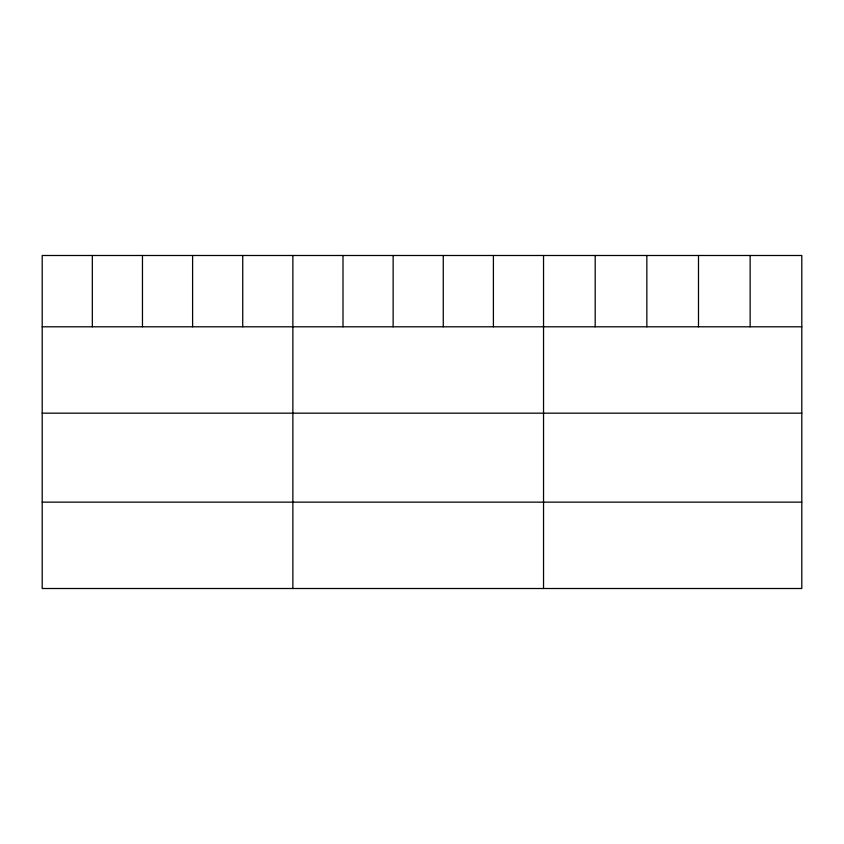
<?xml version="1.0" encoding="UTF-8"?>
<svg xmlns="http://www.w3.org/2000/svg" width="844" height="844" viewBox="0 0 844 844"><rect width="100%" height="100%" fill="white"/><g stroke="black" fill="none" stroke-linecap="round" stroke-linejoin="round"><path stroke-width="1.27" d="M801.8 326.797L801.8 588.511L42.2 588.511L42.2 255.489L801.8 255.489L801.8 326.797L42.2 326.797M42.2 413.17L801.8 413.17M42.2 502.148L801.8 502.148M750.147 255.489L750.147 326.797M698.494 255.489L698.494 326.797M646.842 255.489L646.842 326.797M595.189 255.489L595.189 326.797M543.536 255.489L543.536 588.511M493.402 255.489L493.402 326.797M443.269 255.489L443.269 326.797M393.135 255.489L393.135 326.797M343.002 255.489L343.002 326.797M292.868 255.489L292.868 588.511M242.734 255.489L242.734 326.797M192.601 255.489L192.601 326.797M142.467 255.489L142.467 326.797M92.334 255.489L92.334 326.797"/></g></svg>
